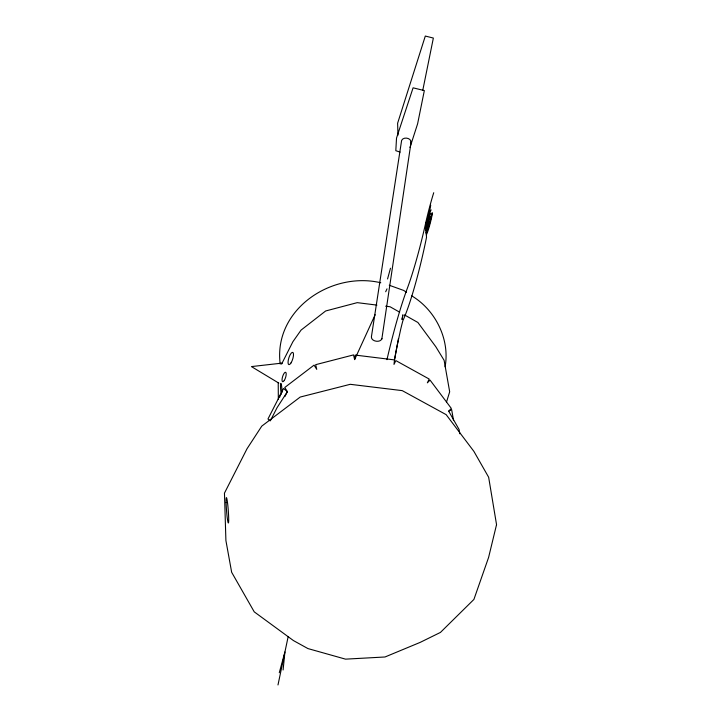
<?xml version="1.0" encoding="UTF-8"?>
<svg xmlns="http://www.w3.org/2000/svg" width="721" height="721" viewBox="0 0 721 721"><rect width="100%" height="100%" fill="white"/><g stroke="black" fill="none" stroke-linecap="round" stroke-linejoin="round"><path stroke-width="1.08" d="M283.092 669.98L284.921 652L279.288 672.729M284.858 396.604L287.382 391.683L284.786 387.465L314.086 365.114L316.735 369.35L315.672 364.673L353.542 354.903L354.633 359.59L355.156 355.074L394.495 359.905L398.488 338.537M402.769 315.23L402.039 319.556L402.931 314.771M411.006 142.65C411.7 137.945 403.481 136.35 401.624 140.397L371.387 336.968C371.216 341.673 380.76 343.088 381.914 338.5M381.797 339.285L411.132 141.776M445.091 366.782C450.12 339.429 435.412 309.949 411.754 295.88M422.794 90.206L433.357 38.06L425.309 36.05L397.622 123.228L397.965 135.178M277.991 684.95L288.166 636.598M387.556 278.955L390.485 268.23M446.461 402.228L449.679 391.8L444.118 360.338L435.808 346.729L417.892 322.476L404.436 314.888M409.97 147.481L417.612 123.796L424.336 90.585L413.088 87.827L396.523 138.071L395.811 150.689L400.11 152.113M354.633 359.59L375.172 314.707M385.681 291.744L387.006 288.851M281.578 364.123L292.888 341.727L301.09 330.074L325.649 310.976L357.246 302.649L376.921 305.109M270.591 420.316L277.089 407.635L287.382 391.683L283.56 388.484L267.978 418.982L270.231 420.902M459.827 433.781L459.07 429.464L448.687 411.159L451.328 408.419L430.049 380.093L427.355 382.833L429.175 379.039L395.838 360.599L393.99 364.42L394.495 359.905A61.393 5.921 -80.6 0 1 397.208 345.332L400.795 328.884A61.393 5.921 -80.6 0 1 402.922 320.566A76.877 8.796 -77 0 0 426.517 237.326L425.516 223.744A53.516 6.552 -76.7 0 1 433.727 192.714M448.687 411.159L451.634 409.609L453.572 420.541M282.235 363.087L251.431 366.592L278.802 383.103M380.787 282.767C330.894 270.961 273.169 310.048 280.217 364.105M385.663 306.209L390.034 306.749L399.641 312.175M389.241 285.237L403.76 290.464L406.428 292.266M278.225 382.941L278.333 399.299M279.784 397.127A6.336 0.73 85.9 0 1 280.55 395.613M281.505 394.243A5.543 0.64 86 0 1 280.514 386.835A5.543 0.64 86 0 1 281.253 384.086A5.543 0.64 86 0 1 281.992 392.449M386.961 359.662A109.511 13.447 -77.6 0 1 407.302 288.418A80.851 8.958 -76.9 0 0 425.516 223.744A12.879 1.505 -76.7 0 0 430.716 205.26M425.859 228.458A14.78 1.775 -76.8 0 1 431.113 209.847M432.438 213.353A17.899 2.136 -76.8 0 1 426.336 234.92M432.221 212.596A22.63 2.686 -76.8 0 1 426.246 233.721M426.201 233.117A14.492 1.757 -76.8 0 1 429.563 221.23M426.156 232.523A10.554 1.271 -76.8 0 1 430.689 216.507M426.012 230.486A14.168 1.703 -76.8 0 1 430.879 213.254M496.544 524.636L488.595 557.441L473.904 599.439L440.45 632.416L420.199 642.375L385.005 656.984L345.53 659.147L307.939 648.576L293.447 640.581L254.234 611.85L231.657 572.276L225.907 540.525L224.456 493.137L247.024 448.75L261.777 426.12L300.206 397.055L350.226 384.311L402.246 390.629L446.155 414.647L473.886 451.364L488.649 477.239L496.544 524.636M226.097 502.591A12.789 0.883 85.6 0 0 228.242 522.887A12.789 0.883 85.6 0 0 227.809 505.214A12.789 0.883 85.6 0 0 226.097 502.591M284.272 380.463A4.966 1.559 -72.8 0 0 285.849 372.433A4.966 1.559 -72.8 0 0 282.235 378.092A4.966 1.559 -72.8 0 0 284.272 380.463M291.005 362.933A6.444 2.028 -72.5 0 0 293.023 352.551A6.444 2.028 -72.5 0 0 288.301 360.013A6.444 2.028 -72.5 0 0 291.005 362.933"/></g></svg>
